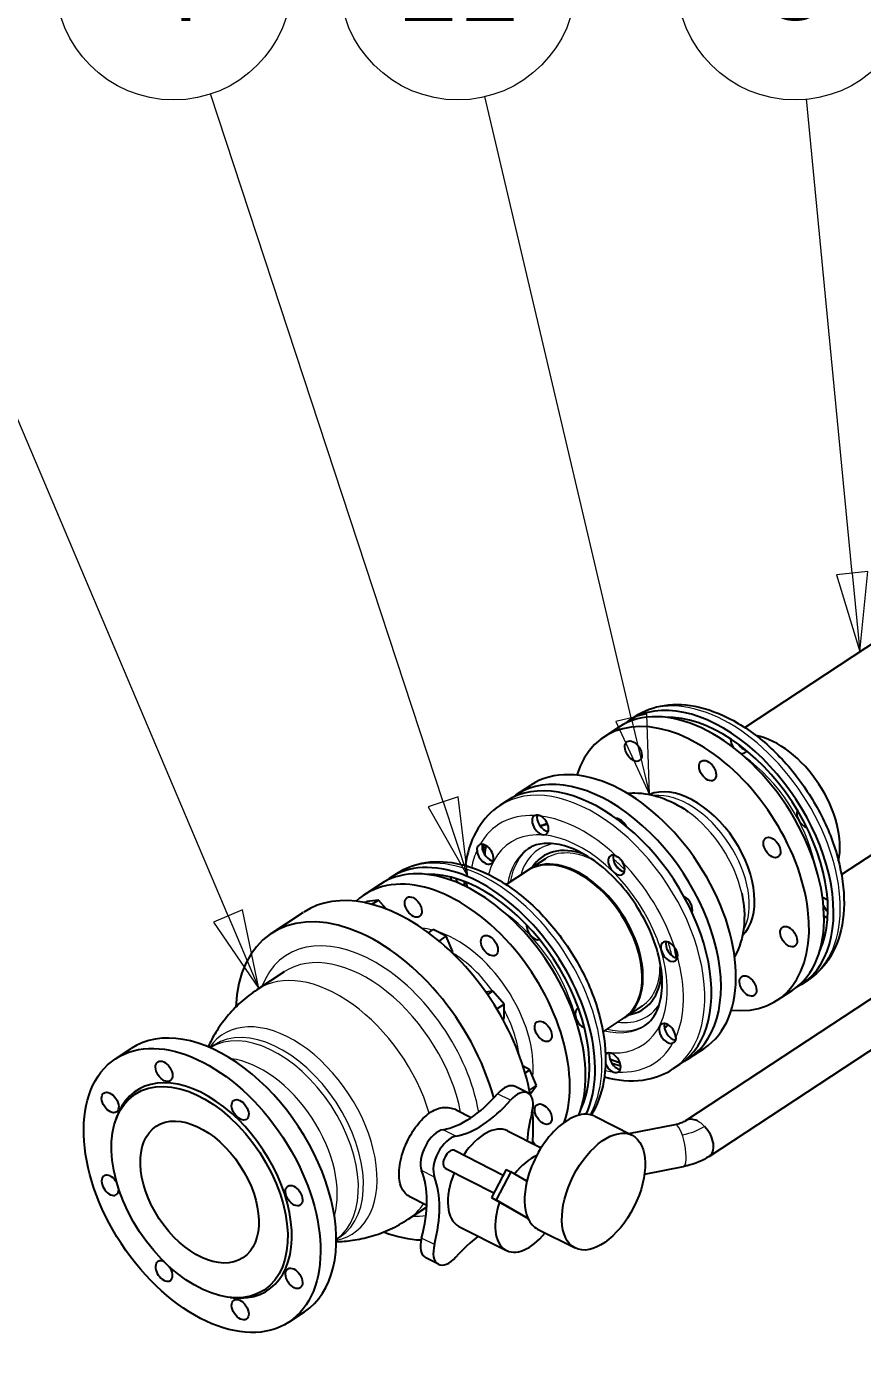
# Model space of a CAD drawing. Header units: millimetres. Extents: x 0 to 10500, y -39653 to 7425.
# Drawn here: x 950 to 1612, y 448 to 1515 of the extents above; entities that cross this region are included whole.
import ezdxf

# ---------------------------------------------------------------- set-up
doc = ezdxf.new("R2010")
doc.units = ezdxf.units.MM
doc.header["$LTSCALE"] = 25
for name, color, linetype, lineweight in [('Dimension', 7, 'Continuous', 18), ('Symbol', 7, 'Continuous', 18), ('Visible', 7, 'Continuous', 25), ('Visible Narrow', 7, 'Continuous', 18)]:
    doc.layers.add(name, color=color, linetype=linetype, lineweight=lineweight)
doc.styles.add('Note Text', font='arial.ttf')
doc.styles.add('Title', font='arial.ttf')
doc.dimstyles.new('Default - Method 2b', dxfattribs={"dimscale": 25, "dimtxt": 3, "dimasz": 2.5, "dimexe": 3, "dimexo": 0.5, "dimgap": 0.7, "dimtad": 0, "dimtoh": 1, "dimdec": 1, "dimrnd": 1e-08, "dimtxsty": 'Title', "dimcen": 0.09, "dimdle": 10, "dimclrd": 256, "dimclre": 256, "dimclrt": 7, "dimadec": 0, "dimazin": 2, "dimtfac": 0.833333, "dimtdec": 1, "dimtmove": 0, "dimatfit": 3, "dimfxl": 1, "dimtolj": 1, "dimlwd": -1, "dimlwe": -1, "dimarcsym": 0})

# ---------------------------------------------------------------- blocks, each defined once
blk = doc.blocks.new('Balloon1')
at = {"layer": 'Symbol'}
for p, q in [((44.371, 32.387), (33.259, 58.576)), ((44.831, 32.582), (43.911, 32.192)), ((45.348, 30.086), (44.831, 32.582)), ((43.911, 32.192), (45.348, 30.086)), ((44.371, 32.387), (45.348, 30.086))]:
    blk.add_line(p, q, dxfattribs=at)
at = {"layer": 'Symbol', "flags": 128}
blk.add_lwpolyline([(43.911, 32.192), (45.348, 30.086), (44.831, 32.582), (43.911, 32.192)], dxfattribs=at)
at = {"layer": 'Symbol'}
blk.add_circle((31.799, 62.017), 3.75, dxfattribs=at)
blk.add_solid([(43.911, 32.192), (45.348, 30.086), (44.831, 32.582), (43.911, 32.192)], dxfattribs=at)
at = {"layer": 'Symbol', "insert": (31.799, 62.017), "char_height": 2.5, "attachment_point": 5, "style": 'Note Text'}
blk.add_mtext('2', dxfattribs=at)
blk = doc.blocks.new('Balloon2')
at = {"layer": 'Symbol'}
for p, q in [((51.197, 36.008), (43.812, 58.463)), ((51.672, 36.164), (50.722, 35.851)), ((50.722, 35.851), (51.978, 33.633)), ((51.197, 36.008), (51.978, 33.633)), ((51.978, 33.633), (51.672, 36.164))]:
    blk.add_line(p, q, dxfattribs=at)
at = {"layer": 'Symbol', "flags": 128}
blk.add_lwpolyline([(50.722, 35.851), (51.978, 33.633), (51.672, 36.164), (50.722, 35.851)], dxfattribs=at)
at = {"layer": 'Symbol'}
blk.add_circle((42.643, 62.017), 3.75, dxfattribs=at)
blk.add_solid([(50.722, 35.851), (51.978, 33.633), (51.672, 36.164), (50.722, 35.851)], dxfattribs=at)
at = {"layer": 'Symbol', "insert": (42.643, 62.017), "char_height": 2.5, "attachment_point": 5, "style": 'Note Text'}
blk.add_mtext('4', dxfattribs=at)
blk = doc.blocks.new('Balloon3')
at = {"layer": 'Symbol'}
for p, q in [((57.169, 38.673), (52.52, 58.379)), ((57.656, 38.788), (56.682, 38.558)), ((56.682, 38.558), (57.743, 36.24)), ((57.169, 38.673), (57.743, 36.24)), ((57.743, 36.24), (57.656, 38.788))]:
    blk.add_line(p, q, dxfattribs=at)
at = {"layer": 'Symbol', "flags": 128}
blk.add_lwpolyline([(56.682, 38.558), (57.743, 36.24), (57.656, 38.788), (56.682, 38.558)], dxfattribs=at)
at = {"layer": 'Symbol'}
blk.add_circle((51.662, 62.017), 3.75, dxfattribs=at)
blk.add_solid([(56.682, 38.558), (57.743, 36.24), (57.656, 38.788), (56.682, 38.558)], dxfattribs=at)
at = {"layer": 'Symbol', "insert": (51.662, 62.017), "char_height": 2.5, "attachment_point": 5, "style": 'Note Text'}
blk.add_mtext('11', dxfattribs=at)
blk = doc.blocks.new('Balloon4')
at = {"layer": 'Symbol'}
for p, q in [((64.18, 43.258), (62.727, 58.298)), ((64.678, 43.306), (63.683, 43.209)), ((63.683, 43.209), (64.421, 40.769)), ((64.18, 43.258), (64.421, 40.769)), ((64.421, 40.769), (64.678, 43.306))]:
    blk.add_line(p, q, dxfattribs=at)
at = {"layer": 'Symbol', "flags": 128}
blk.add_lwpolyline([(63.683, 43.209), (64.421, 40.769), (64.678, 43.306), (63.683, 43.209)], dxfattribs=at)
at = {"layer": 'Symbol'}
blk.add_circle((62.368, 62.017), 3.75, dxfattribs=at)
blk.add_solid([(63.683, 43.209), (64.421, 40.769), (64.678, 43.306), (63.683, 43.209)], dxfattribs=at)
at = {"layer": 'Symbol', "insert": (62.368, 62.038), "char_height": 2.5, "attachment_point": 5, "style": 'Note Text'}
blk.add_mtext('3', dxfattribs=at)
blk = doc.blocks.new('*D48')
at = {"layer": 'Defpoints', "color": 0, "transparency": 16777216}
for p in [(2977, 5476.9), (1038.6, 4941), (6873, 4755.4), (3961.9, -39652.7)]:
    blk.add_point(p, dxfattribs=at)
at = {"layer": 'Dimension', "transparency": 16777216}
for p, q in [((1037.8, 4953.5), (1004.2, 5465.8)), ((6873.8, 4767.9), (6919.6, 5465.8))]:
    blk.add_line(p, q, dxfattribs=at)
blk.add_arc((3961.9, -39652.7), 45140.3, 86.32872, 93.6713, dxfattribs=at)
for points in [[(1072.1, 5384.6), (1070.8, 5405.4), (1009.1, 5391)], [(6853, 5405.4), (6851.6, 5384.6), (6914.7, 5391)]]:
    blk.add_solid(points, dxfattribs=at)
at = {"layer": 'Dimension', "color": 7, "transparency": 16777216, "insert": (3945.5, 5505.2), "char_height": 75, "attachment_point": 7, "style": 'Title'}
blk.add_mtext('\\A1;8°', dxfattribs=at)

msp = doc.modelspace()

# ---------------------------------------------------------------- linework, layer by layer
at = {"layer": 'Visible'}
for p, q in [((1519.18, 959.1), (1667.35, 1056.64)), ((1427.02, 964.45), (1432.3, 967.92)), ((1407.57, 951.65), (1419.44, 959.46)), ((1337.68, 905.63), (1349.55, 913.45)), ((1330.1, 900.64), (1324.82, 897.17)), ((1472.44, 647.45), (1859.39, 902.19)), ((1491.05, 618.99), (1878.08, 873.8)), ((1361.08, 855.01), (1346.91, 845.68)), ((1596, 842.41), (1628.72, 863.96)), ((1237.79, 839.87), (1243.07, 843.34)), ((1329.95, 834.52), (1347.57, 846.11)), ((1230.21, 834.88), (1217.68, 826.63)), ((1228.47, 822.3), (1219.44, 821.21)), ((1223.31, 818.91), (1228.47, 822.3)), ((1234.76, 815.17), (1228.47, 822.3)), ((1143.5, 795.75), (1169.21, 812.68)), ((1217.88, 820.18), (1219.44, 821.21)), ((1268.23, 796.37), (1271.91, 798.79)), ((1282.32, 793.52), (1271.91, 798.79)), ((1276.63, 789.77), (1282.32, 793.52)), ((1287.53, 781.08), (1282.32, 793.52)), ((1286.83, 780.62), (1287.53, 781.08)), ((1287.05, 780.41), (1287.53, 781.08)), ((1132.36, 751.3), (1153.95, 765.52)), ((1564.49, 755.64), (1569.77, 759.11)), ((1319.25, 749.92), (1313.72, 749.26)), ((1315.14, 747.22), (1319.25, 749.92)), ((1328.27, 739.7), (1319.25, 749.92)), ((1545.04, 742.84), (1556.91, 750.65)), ((1322.48, 735.89), (1328.27, 739.7)), ((1328.27, 728.38), (1328.27, 739.7)), ((1437.9, 738.33), (1423.73, 729)), ((1327.22, 727.69), (1328.27, 728.38)), ((1406.77, 717.83), (1424.39, 729.43)), ((1456.13, 721.41), (1455.44, 720.96)), ((1019.88, 696.41), (1032.41, 704.65)), ((1095.04, 705.18), (1098.2, 707.27)), ((1475.15, 696.82), (1487.02, 704.64)), ((1348.78, 687.7), (1343.39, 690.43)), ((1344.98, 685.2), (1348.78, 687.7)), ((1353.99, 675.27), (1348.78, 687.7)), ((1467.57, 691.83), (1462.29, 688.36)), ((1347.1, 669.29), (1336.95, 674.43)), ((1348.36, 671.56), (1353.99, 675.27)), ((1348.98, 668.38), (1353.99, 675.27)), ((1290.35, 655.86), (1302.23, 649.85)), ((1400.14, 650.81), (1429.83, 635.78)), ((1019.53, 646.01), (1020.26, 648.34)), ((1427.21, 637.1), (1464, 644.32)), ((1330.85, 639.28), (1357.64, 625.72)), ((1352.59, 628.8), (1350.87, 630.74)), ((1288.86, 623.82), (1327.53, 604.24)), ((1352.14, 628.5), (1352.59, 628.8)), ((1352.59, 628.27), (1352.59, 628.8)), ((1352.59, 618.98), (1352.59, 618.98)), ((1356.4, 626.34), (1358.29, 626.74)), ((1281.63, 609.54), (1320.07, 590.08)), ((1329.86, 608.65), (1318.2, 586.54)), ((1329.86, 608.65), (1333.61, 606.75)), ((1439.67, 604.9), (1470.54, 610.95)), ((1333.61, 606.75), (1321.96, 584.64)), ((1346.38, 599.34), (1333.61, 606.75)), ((1252.88, 587.41), (1266.83, 580.35)), ((1252.23, 569.22), (1266.76, 578.78)), ((1318.2, 586.54), (1347.3, 569.66)), ((1318.2, 586.54), (1321.96, 584.64)), ((1321.96, 584.64), (1347.13, 570.04)), ((1195.12, 553.17), (1198.28, 555.25)), ((1292.46, 563.45), (1330.05, 544.41)), ((1354.87, 561.42), (1384.57, 546.38)), ((1276.21, 533.43), (1266.06, 538.57)), ((1110.92, 507.2), (1113.35, 506.94)), ((1157.35, 487.6), (1169.88, 495.84))]:
    msp.add_line(p, q, dxfattribs=at)
for centre, major_axis, ratio, start_param, end_param in [((1488.17, 855.05), (-68.74, 104.4), 0.6138806, 3.1415927, 6.2831853), ((1476.31, 847.24), (-68.74, 104.4), 0.6138806, 2.6718661, 6.7529118), ((1495.76, 860.05), (-68.74, 104.4), 0.6138806, 3.082406, 6.342372), ((1495.76, 860.05), (-65.44, 99.39), 0.6138806, 3.5032527, 5.9215252), ((1514.58, 946.36), (-4.81, 7.31), 0.6138806, 0.6944883, 1.6313203), ((1542.24, 890.65), (-38.41, 58.34), 0.6138806, 3.6904276, 5.7343504), ((1542.24, 890.65), (38.41, -58.34), 0.6138806, 0.5488349, 2.5927578), ((1518.54, 948.96), (4.81, -7.31), 0.6138806, 4.7449909, 5.6976787), ((1514.58, 946.36), (4.81, -7.31), 0.6138806, 5.6179015, 6.6692406), ((1418.28, 809.04), (-68.74, 104.4), 0.6138806, 3.1415927, 6.2831853), ((1406.42, 801.23), (-68.74, 104.4), 0.6138806, 3.0824059, 6.3423719), ((1398.83, 796.24), (68.74, -104.4), 0.6138806, 0, 3.1415927), ((1476.31, 847.24), (-37.12, 56.38), 0.6138806, 3.2633155, 6.1614625), ((1356.98, 881.95), (4.81, -7.31), 0.6138806, 3.1265393, 8.5424763), ((1360.93, 884.55), (4.81, -7.31), 0.6138806, 3.5962587, 5.8266003), ((1419.87, 878.89), (4.95, -7.52), 0.6138806, 1.4431624, 2.7190591), ((1567.18, 887.43), (-4.81, 7.31), 0.6138806, 0.349429, 2.5243142), ((1404.44, 799.93), (-51.69, 78.51), 0.6138806, 6.0974352, 6.1988947), ((1402.79, 798.84), (-51.69, 78.51), 0.6138806, 6.0645634, 6.1640619), ((1313.36, 858.62), (-4.81, 7.31), 0.6138806, 0.7703448, 6.1862818), ((1317.32, 861.22), (4.81, -7.31), 0.6138806, 3.9119375, 5.8266003), ((1398.83, 796.24), (65.44, -99.39), 0.6138806, 3.6188613, 3.6783767), ((1406.42, 801.23), (-68.74, 104.4), 0.6138806, 0.5790774, 0.65588), ((1398.83, 796.24), (-39.87, 60.55), 0.6138806, 5.5946417, 6.5543922), ((1298.94, 730.47), (-68.74, 104.4), 0.6138806, 3.5537029, 6.2831853), ((1306.53, 735.46), (-68.74, 104.4), 0.6138806, 3.4992712, 6.342372), ((1385.32, 787.34), (38.41, -58.34), 0.6138806, 0, 3.1415926), ((1385.98, 787.77), (38.41, -58.34), 0.6138806, 0, 3.1415927), ((1417.39, 849.98), (4.81, -7.31), 0.6138806, 2.3411412, 7.7570782), ((1421.34, 852.59), (4.81, -7.31), 0.6138806, 3.5981776, 5.8266003), ((1286.42, 722.23), (-68.74, 104.4), 0.6138806, 3.5845331, 6.394478), ((1306.53, 735.46), (-65.44, 99.39), 0.6138806, 3.5032527, 5.9215252), ((1292.52, 835.24), (-4.81, 7.31), 0.6138806, 0.4762731, 0.8111378), ((1296.48, 837.85), (4.81, -7.31), 0.6138806, 4.1438059, 4.5554999), ((1292.52, 835.24), (4.81, -7.31), 0.6138806, 0.8270061, 1.3499685), ((1246.2, 695.75), (-76.98, 116.93), 0.6138806, 4.1035493, 6.2831853), ((1470.94, 817.96), (4.95, -7.52), 0.6138806, 0.4452256, 2.3345759), ((1583.35, 816.03), (4.81, -7.31), 0.6138806, 2.0706582, 2.6831832), ((1220.48, 678.82), (-76.98, 116.93), 0.6138806, 4.2210012, 6.9865141), ((1587.3, 818.63), (4.81, -7.31), 0.6138806, 4.4443813, 5.1393335), ((1352.67, 798.63), (4.81, -7.31), 0.6138806, 3.807885, 6.0678745), ((1583.35, 816.03), (-4.81, 7.31), 0.6138806, 2.136086, 2.5787362), ((1459.2, 781.45), (4.81, -7.31), 0.6138806, 1.555743, 6.97168), ((1463.16, 784.05), (4.81, -7.31), 0.6138806, 3.5981776, 5.8266003), ((1398.83, 796.24), (39.87, -60.55), 0.6138806, 6.0119784, 6.9717289), ((1391.2, 728.58), (-4.81, 7.31), 0.6138806, 6.0951153, 8.7181875), ((1101.14, 600.25), (68.74, -104.4), 0.6138806, 0, 3.1415927), ((1457.93, 716.49), (4.81, -7.31), 0.6138806, 0.7703448, 6.1862818), ((1461.89, 719.09), (4.81, -7.31), 0.6138806, 3.5981776, 5.8282421), ((1402.79, 798.84), (51.69, -78.51), 0.6138806, 0.0199913, 0.0862815), ((1404.44, 799.93), (51.69, -78.51), 0.6138806, 0, 0.053757), ((1414.32, 693.16), (-4.81, 7.31), 0.6138806, 3.1265393, 6.4870732), ((1418.27, 695.76), (4.81, -7.31), 0.6138806, 3.5981776, 5.4008837), ((1406.42, 801.23), (-68.74, 104.4), 0.6138806, 2.3815723, 2.4688467), ((1088.62, 592), (-52.09, 79.12), 0.6138806, 2.6759694, 6.7488085), ((1414.32, 693.16), (-4.81, 7.31), 0.6138806, 1.2980204, 2.259291), ((1398.83, 796.24), (65.44, -99.39), 0.6138806, 5.6302104, 5.7111656), ((1327.91, 656.59), (9.03, 17.84), 0.5383468, 0, 1.1273987), ((1301.51, 722.85), (-40.65, -80.29), 0.5383468, 0.3820848, 1.1273987), ((1311.66, 717.71), (-40.65, -80.29), 0.5383468, 0.3820848, 1.1273987), ((1338.06, 651.45), (9.03, 17.84), 0.5383468, 5.0944738, 7.410584), ((1385.54, 666.12), (4.81, -7.31), 0.6138806, 0.8717933, 1.1775398), ((1377.5, 606.12), (22.63, 44.7), 0.5383468, 0, 1.9836822), ((1405.61, 663.22), (-40.65, -80.29), 0.5383468, 5.0944738, 5.3716341), ((1246.2, 695.75), (76.98, -116.93), 0.6138806, 0.6311628, 0.8626295), ((1389.49, 668.72), (4.81, -7.31), 0.6138806, 5.6189364, 5.7117742), ((1275.1, 621.82), (9.03, 17.84), 0.5383468, 0.3820848, 2.698195), ((1311.66, 601.36), (19.2, 37.92), 0.5383468, 0, 1.3396594), ((1481.7, 633.19), (-9.35, 14.2), 0.6138806, 5.463026, 6.2622129), ((1481.7, 633.19), (9.35, -14.2), 0.6138806, 6.26507, 8.1423287), ((1285.25, 616.68), (9.03, 17.84), 0.5383468, 0.3820848, 2.698195), ((1285.25, 616.68), (-3.61, -7.14), 0.5383468, 3.1415927, 6.2831853), ((1349.25, 582.33), (-19.2, -37.92), 0.5383468, 3.7191072, 4.3636501), ((1246.2, 695.75), (76.98, -116.93), 0.6138806, 0.5064315, 0.5064347), ((1467.27, 627.63), (3.27, -16.68), 0.2624628, 0, 0.0003129), ((1015.68, 596.12), (4.95, -7.52), 0.6138806, 1.4466601, 7.0913045), ((1207.55, 544.65), (-40.65, -80.29), 0.5383468, 1.9528811, 2.698195), ((1217.7, 539.51), (40.65, 80.29), 0.5383468, 5.0944738, 5.8397876), ((1311.66, 601.36), (-19.2, -37.92), 0.5383468, 4.8603141, 6.2831853), ((1311.66, 601.36), (-19.2, -37.92), 0.5383468, 1.9714121, 1.9714185), ((1377.5, 606.12), (22.63, 44.7), 0.5383468, 1.9836822, 2.7295343), ((1349.25, 582.33), (-19.2, -37.92), 0.5383468, 4.9667084, 7.4650508), ((1311.66, 601.36), (-19.2, -37.92), 0.5383468, 1.1701742, 1.1701764), ((1246.2, 695.75), (76.98, -116.93), 0.6138806, 0.0042111, 0.0042128), ((1377.5, 606.12), (-22.63, -44.7), 0.5383468, 5.8711269, 6.2831853), ((1220.48, 678.82), (-76.98, 116.93), 0.6138806, 2.4382639, 2.7314178), ((1311.66, 485.01), (-40.65, -80.29), 0.5383468, 3.9630505, 4.2689913), ((1275.1, 556.42), (-9.03, -17.84), 0.5383468, 5.0944738, 6.2831853), ((1285.25, 551.28), (-9.03, -17.84), 0.5383468, 5.0944738, 7.410584), ((1058.41, 528.09), (4.95, -7.52), 0.6138806, 2.2941346, 7.8727988)]:
    msp.add_ellipse(centre, major_axis=major_axis, ratio=ratio, start_param=start_param, end_param=end_param, dxfattribs=at)
for centre, major_axis, ratio in [((1430.82, 940.34), (-4.95, 7.52), 0.6138806), ((1489.76, 924.9), (-4.95, 7.52), 0.6138806), ((1540.83, 863.97), (4.95, -7.52), 0.6138806), ((1256.21, 816.73), (4.95, -7.52), 0.6138806), ((1554.09, 793.24), (4.95, -7.52), 0.6138806), ((1316.63, 786.14), (4.95, -7.52), 0.6138806), ((1521.8, 754.14), (4.95, -7.52), 0.6138806), ((1359.35, 718.11), (-4.95, 7.52), 0.6138806), ((1088.62, 592), (68.74, -104.4), 0.6138806), ((1058.41, 686.5), (-4.95, 7.52), 0.6138806), ((1086.64, 590.7), (-51.14, 77.68), 0.6138806), ((1015.68, 661.74), (-4.95, 7.52), 0.6138806), ((1118.83, 655.91), (4.95, -7.52), 0.6138806), ((1359.35, 652.49), (-4.95, 7.52), 0.6138806), ((1086.64, 590.7), (34.37, -52.2), 0.6138806), ((1407.2, 591.08), (22.63, 44.7), 0.5383468), ((1161.55, 587.88), (4.95, -7.52), 0.6138806), ((1161.55, 522.27), (4.95, -7.52), 0.6138806), ((1118.83, 497.5), (4.95, -7.52), 0.6138806)]:
    msp.add_ellipse(centre, major_axis=major_axis, ratio=ratio, dxfattribs=at)
for points, knots in [([(1432.3, 967.92), (1439.18, 972.46), (1447.1, 975.39), (1464.35, 977.93), (1473.73, 977.36), (1493.5, 972.72), (1503.91, 968.33), (1524.38, 956.17), (1534.43, 948.3), (1552.99, 930.01), (1561.51, 919.6), (1576.23, 897.3), (1582.43, 885.41), (1591.94, 861.22), (1595.24, 848.91), (1598.47, 825), (1598.39, 813.38), (1594.56, 792.23), (1590.87, 782.63), (1581.14, 768.38), (1575.87, 763.13), (1569.77, 759.11)], [5.7336659, 5.7336659, 5.7336659, 5.7336659, 6.0119234, 6.0119234, 6.3089174, 6.3089174, 6.6346689, 6.6346689, 6.9692387, 6.9692387, 7.3027197, 7.3027197, 7.6352496, 7.6352496, 7.9687082, 7.9687082, 8.3032945, 8.3032945, 8.6288385, 8.6288385, 8.8752586, 8.8752586, 8.8752586, 8.8752586]), ([(1425.87, 906.93), (1427.95, 907.13), (1430.01, 907.21), (1439.11, 907.11), (1445.8, 905.82), (1459.85, 901.16), (1466.98, 897.37), (1473.79, 892.59), (1474.09, 892.38), (1474.38, 892.17)], [2.07173748, 2.07173748, 2.07173748, 2.07173748, 2.14916573, 2.14916573, 2.41766302, 2.41766302, 2.75544948, 2.75544948, 2.77065311, 2.77065311, 2.77065311, 2.77065311]), ([(1324.82, 897.17), (1317.94, 892.63), (1312.12, 886.52), (1302.96, 871.68), (1299.78, 862.83), (1297.87, 852.09), (1297.68, 850.87), (1297.51, 849.65)], [4.76836739, 4.76836739, 4.76836739, 4.76836739, 5.04662486, 5.04662486, 5.34361885, 5.34361885, 5.38124968, 5.38124968, 5.38124968, 5.38124968]), ([(1352.23, 889.3), (1352.24, 889.31), (1352.26, 889.31), (1352.78, 889.63), (1353.38, 889.81), (1354.66, 889.86), (1355.33, 889.75), (1356.46, 889.35), (1356.92, 889.14), (1357.38, 888.87)], [-2.35538518, -2.35538518, -2.35538518, -2.35538518, -2.34888191, -2.34888191, -2.04388778, -2.04388778, -1.75433311, -1.75433311, -1.56067003, -1.56067003, -1.56067003, -1.56067003]), ([(1306.79, 861.81), (1306.79, 861.82), (1306.79, 861.84), (1306.78, 862.66), (1306.9, 863.4), (1307.35, 864.64), (1307.67, 865.15), (1308.35, 865.81), (1308.66, 866.02), (1309.01, 866.18)], [-2.3553859, -2.3553859, -2.3553859, -2.3553859, -2.34903119, -2.34903119, -2.04397145, -2.04397145, -1.75435964, -1.75435964, -1.56067004, -1.56067004, -1.56067004, -1.56067004]), ([(1311.04, 866.48), (1310.95, 866.2), (1310.88, 865.9), (1310.77, 865.21), (1310.74, 864.82), (1310.74, 864.41)], [-0.44119817, -0.44119817, -0.44119817, -0.44119817, -0.31767984, -0.31767984, -0.17010399, -0.17010399, -0.17010399, -0.17010399]), ([(1439.75, 722.6), (1444.42, 725.68), (1448.19, 730.41), (1452.59, 742.41), (1453.7, 748.71), (1453.77, 762.52), (1452.87, 769.92), (1449.11, 785.34), (1446.24, 793.36), (1438.77, 809.17), (1434.14, 816.95), (1423.6, 831.42), (1417.68, 838.1), (1405.28, 849.59), (1398.8, 854.42), (1386.06, 861.8), (1379.82, 864.37), (1368.23, 867.26), (1362.92, 867.56), (1354.11, 866.35), (1350.49, 864.98), (1347.37, 862.92)], [1.6267747, 1.6267747, 1.6267747, 1.6267747, 2.0527575, 2.0527575, 2.3714454, 2.3714454, 2.6707166, 2.6707166, 2.9713313, 2.9713313, 3.2746482, 3.2746482, 3.5785853, 3.5785853, 3.8806843, 3.8806843, 4.1799065, 4.1799065, 4.4834231, 4.4834231, 4.7683674, 4.7683674, 4.7683674, 4.7683674]), ([(1243.07, 843.34), (1249.95, 847.88), (1257.87, 850.8), (1275.12, 853.35), (1284.5, 852.78), (1304.27, 848.14), (1314.68, 843.75), (1335.15, 831.59), (1345.2, 823.72), (1363.76, 805.43), (1372.28, 795.02), (1387, 772.72), (1393.2, 760.83), (1402.71, 736.63), (1406.01, 724.33), (1409.24, 700.42), (1409.16, 688.8), (1405.47, 668.47), (1402.21, 659.56), (1397.37, 651.88)], [6.1543213, 6.1543213, 6.1543213, 6.1543213, 6.4325787, 6.4325787, 6.7295727, 6.7295727, 7.0553242, 7.0553242, 7.389894, 7.389894, 7.723375, 7.723375, 8.0559049, 8.0559049, 8.3893635, 8.3893635, 8.7239498, 8.7239498, 9.0239374, 9.0239374, 9.0239374, 9.0239374]), ([(1417.25, 857.19), (1417.27, 857.19), (1417.28, 857.18), (1418.03, 856.81), (1418.77, 856.33), (1420.13, 855.16), (1420.75, 854.49), (1421.67, 853.27), (1422.01, 852.75), (1422.32, 852.22)], [-2.3553859, -2.3553859, -2.3553859, -2.3553859, -2.34903119, -2.34903119, -2.04397145, -2.04397145, -1.75435964, -1.75435964, -1.56067004, -1.56067004, -1.56067004, -1.56067004]), ([(1516.82, 827.71), (1518.77, 818.86), (1519.51, 809.67), (1517.47, 792.61), (1515.27, 784.75), (1511.2, 777.32)], [3.88545714, 3.88545714, 3.88545714, 3.88545714, 4.27009425, 4.27009425, 4.58437277, 4.58437277, 4.58437277, 4.58437277]), ([(1463.76, 784.29), (1463.77, 784.27), (1463.78, 784.26), (1464.32, 783.42), (1464.76, 782.56), (1465.41, 780.86), (1465.62, 780.02), (1465.78, 778.69), (1465.8, 778.17), (1465.77, 777.68)], [-2.35538518, -2.35538518, -2.35538518, -2.35538518, -2.34888191, -2.34888191, -2.04388778, -2.04388778, -1.75433311, -1.75433311, -1.56067003, -1.56067003, -1.56067003, -1.56067003]), ([(1132.36, 751.3), (1127.75, 748.27), (1123.38, 744.88), (1115.3, 737.59), (1111.6, 733.69), (1104.97, 725.63), (1102.03, 721.47), (1097.15, 713.49), (1095.13, 709.66), (1093.4, 705.88)], [3.96193541, 3.96193541, 3.96193541, 3.96193541, 4.05569307, 4.05569307, 4.14945073, 4.14945073, 4.24320839, 4.24320839, 4.32871025, 4.32871025, 4.32871025, 4.32871025]), ([(1464.51, 713.3), (1464.51, 713.01), (1464.5, 712.73), (1464.4, 711.57), (1464.15, 710.8), (1463.37, 709.62), (1462.87, 709.19), (1462.29, 708.93)], [-3.61969905, -3.61969905, -3.61969905, -3.61969905, -3.48259137, -3.48259137, -3.04174028, -3.04174028, -2.64266854, -2.64266854, -2.64266854, -2.64266854]), ([(1407.85, 682.05), (1409.15, 681.69), (1410.45, 681.36), (1422.07, 678.68), (1432.35, 678.26), (1449.29, 681.58), (1456.19, 684.34), (1462.29, 688.36)], [7.29707776, 7.29707776, 7.29707776, 7.29707776, 7.33799597, 7.33799597, 7.66353995, 7.66353995, 7.90996004, 7.90996004, 7.90996004, 7.90996004]), ([(1419.06, 685.81), (1419.05, 685.8), (1419.04, 685.79), (1418.52, 685.48), (1417.93, 685.31), (1416.67, 685.27), (1416, 685.37), (1414.84, 685.76), (1414.37, 685.97), (1413.91, 686.24)], [-2.35538518, -2.35538518, -2.35538518, -2.35538518, -2.34888191, -2.34888191, -2.04388778, -2.04388778, -1.75433311, -1.75433311, -1.56067003, -1.56067003, -1.56067003, -1.56067003]), ([(1417.87, 688.84), (1418.12, 688.7), (1418.37, 688.57), (1418.98, 688.3), (1419.33, 688.19), (1419.86, 688.05), (1420.04, 688.01), (1420.31, 687.96), (1420.4, 687.95), (1420.53, 687.93), (1420.58, 687.93), (1420.62, 687.92)], [-0.9276785, -0.9276785, -0.9276785, -0.9276785, -0.82505173, -0.82505173, -0.68940699, -0.68940699, -0.61368693, -0.61368693, -0.57712276, -0.57712276, -0.5586569, -0.5586569, -0.5586569, -0.5586569]), ([(1252.88, 587.41), (1251.36, 588.18), (1250.02, 589.31), (1247.56, 592.5), (1246.55, 594.67), (1245.39, 599.09), (1245.09, 601.16), (1244.88, 605.46), (1244.96, 607.66), (1245.49, 612.65), (1246.01, 615.46), (1247.84, 622.45), (1249.38, 626.63), (1253.51, 635.31), (1256.18, 639.68), (1262.19, 647.47), (1265.48, 650.79), (1268.84, 653.31)], [-9.1307446, -9.1307446, -9.1307446, -9.1307446, -8.156645, -8.156645, -7.0115651, -7.0115651, -6.1677657, -6.1677657, -5.3788071, -5.3788071, -4.4478632, -4.4478632, -3.1044883, -3.1044883, -1.5648374, -1.5648374, 0, 0, 0, 0]), ([(1268.84, 653.31), (1269.27, 653.63), (1269.7, 653.94), (1271.77, 655.3), (1273.52, 656.18), (1277.14, 657.41), (1279, 657.78), (1282.69, 657.96), (1284.52, 657.79), (1287.7, 657.02), (1289.08, 656.51), (1290.35, 655.86)], [-12.0659152, -12.0659152, -12.0659152, -12.0659152, -11.8673754, -11.8673754, -11.125432, -11.125432, -10.3834887, -10.3834887, -9.6415453, -9.6415453, -9.0205215, -9.0205215, -9.0205215, -9.0205215]), ([(1464, 644.31), (1465.58, 644.63), (1467.06, 645.03), (1469.62, 645.96), (1470.73, 646.48), (1472, 647.18), (1472.27, 647.34), (1472.54, 647.51)], [0, 0, 0, 0, 0.5215617, 0.5215617, 1.0473993, 1.0473993, 1.2006792, 1.2006792, 1.2006792, 1.2006792]), ([(1490.89, 618.89), (1485.83, 615.76), (1479.83, 613.13), (1472.47, 611.35), (1471.51, 611.14), (1470.54, 610.95)], [0, 0, 0, 0, 2.0346764, 2.0346764, 2.3372545, 2.3372545, 2.3372545, 2.3372545]), ([(1195.12, 551.39), (1199.27, 551.48), (1203.58, 551.82), (1212.85, 553.15), (1217.83, 554.2), (1227.85, 557.11), (1232.9, 558.97), (1242.78, 563.51), (1247.63, 566.19), (1252.23, 569.22)], [0.45356792, 0.45356792, 0.45356792, 0.45356792, 0.53906978, 0.53906978, 0.63282744, 0.63282744, 0.7265851, 0.7265851, 0.82034276, 0.82034276, 0.82034276, 0.82034276])]:
    msp.add_open_spline(points, degree=3, knots=knots, dxfattribs=at)
for points in [[(1296.61, 837.05), (1296.6, 835.93), (1296.6, 834.81), (1296.62, 833.68)], [(1465.06, 776.25), (1464.67, 779.03), (1464.16, 781.83), (1463.53, 784.64)], [(1390.21, 658.73), (1390.1, 658.66), (1389.97, 658.59), (1389.85, 658.54)]]:
    msp.add_open_spline(points, degree=3, dxfattribs=at)
at = {"layer": 'Visible Narrow'}
for p, q in [((1333.26, 663.5), (1323.11, 668.64)), ((1290.05, 635.05), (1279.9, 640.19)), ((1272.97, 602.65), (1262.82, 607.79)), ((1272.97, 549.14), (1262.82, 554.28))]:
    msp.add_line(p, q, dxfattribs=at)
for centre, major_axis, ratio, start_param, end_param in [((1501.03, 863.52), (-68.74, 104.4), 0.6138806, 3.1415927, 6.2831853), ((1504.99, 866.12), (-62.14, 94.38), 0.6138806, 6.0176035, 6.040516), ((1504.99, 866.12), (52.79, -80.18), 0.6138806, 1.0106686, 2.1309241), ((1393.56, 792.76), (68.74, -104.4), 0.6138806, 0, 3.1415927), ((1472.02, 844.42), (-37.12, 56.38), 0.6138806, 3.4579822, 5.9667957), ((1385.65, 787.55), (-62.14, 94.38), 0.6138806, 5.8670482, 6.5873655), ((1385.65, 787.55), (-62.14, 94.38), 0.6138806, 5.0816501, 5.8019674), ((1463.85, 839.04), (40.11, -60.93), 0.6138806, 1.0133943, 2.1281983), ((1385.65, 787.55), (52.79, -80.18), 0.6138806, 5.7867422, 9.921221), ((1311.8, 738.94), (-68.74, 104.4), 0.6138806, 3.447105, 6.2831853), ((1398.83, 796.24), (-43.44, 65.98), 0.6138806, 6.0114443, 6.7692519), ((1385.65, 787.55), (-62.14, 94.38), 0.6138806, 0.3692611, 0.5491859), ((1393.56, 792.76), (-46.19, 70.16), 0.6138806, 0, 0.5889082), ((1395.54, 794.07), (-46.19, 70.16), 0.6138806, 0.0245093, 0.5889082), ((1399.49, 796.67), (-38.41, 58.34), 0.6138806, 5.4744605, 6.2831853), ((1395.54, 794.07), (-49.49, 75.17), 0.6138806, 5.0293786, 5.1734131), ((1393.56, 792.76), (-49.49, 75.17), 0.6138806, 5.0319009, 5.1184803), ((1385.65, 787.55), (-62.14, 94.38), 0.6138806, 4.2962519, 5.0165692), ((1315.76, 741.54), (-62.14, 94.38), 0.6138806, 6.0176035, 6.040516), ((1315.76, 741.54), (52.79, -80.18), 0.6138806, 1.0106686, 2.1309241), ((1220.48, 678.82), (-65.44, 99.39), 0.6138806, 4.0962371, 6.6960719), ((1286.42, 722.23), (-47.5, 72.16), 0.6138806, 5.6962297, 5.8258941), ((1286.42, 722.23), (-47.5, 72.16), 0.6138806, 3.7899879, 5.6564353), ((1213.89, 674.48), (-59.94, 91.04), 0.6138806, 4.1198678, 6.2831853), ((1281.92, 719.27), (43.15, -65.55), 0.6138806, 1.6298895, 2.2335029), ((1393.56, 792.76), (-49.49, 75.17), 0.6138806, 4.1945066, 4.2646747), ((1395.54, 794.07), (-49.49, 75.17), 0.6138806, 4.1307514, 4.2643033), ((1504.99, 866.12), (62.14, -94.38), 0.6138806, 0.2426694, 0.2655818), ((1399.49, 796.67), (38.41, -58.34), 0.6138806, 0, 0.8087248), ((1385.65, 787.55), (62.14, -94.38), 0.6138806, 0.3692611, 1.0895784), ((1192.3, 660.26), (-59.94, 91.04), 0.6138806, 4.257451, 6.2831853), ((1398.83, 796.24), (43.44, -65.98), 0.6138806, 5.7971188, 6.5549263), ((1156.52, 636.71), (51.9, -78.83), 0.6138806, 6.0379717, 9.6699916), ((1281.92, 719.27), (43.15, -65.55), 0.6138806, 0.9028002, 1.4178675), ((1144.26, 628.64), (-50.04, 76.01), 0.6138806, 3.1593755, 6.2654025), ((1148.24, 631.26), (-50.04, 76.01), 0.6138806, 3.1415927, 6.2831853), ((1393.56, 792.76), (46.19, -70.16), 0.6138806, 5.6942771, 6.2831853), ((1395.54, 794.07), (46.19, -70.16), 0.6138806, 5.6942771, 6.258676), ((1385.65, 787.55), (62.14, -94.38), 0.6138806, 5.8670482, 6.5873655), ((1132.79, 621.08), (46.17, -70.12), 0.6138806, 0.4779233, 2.6636693), ((1385.65, 787.55), (62.14, -94.38), 0.6138806, 5.7339994, 5.8019674), ((1467.27, 627.63), (3.27, -16.68), 0.2624628, 0.0003129, 3.1415927), ((1481.7, 633.19), (9.35, -14.2), 0.6138806, 1.8591434, 2.3214334), ((1192.3, 660.26), (59.94, -91.04), 0.6138806, 0, 0.2567146), ((1220.48, 678.82), (65.44, -99.39), 0.6138806, 5.8702987, 5.9992579)]:
    msp.add_ellipse(centre, major_axis=major_axis, ratio=ratio, start_param=start_param, end_param=end_param, dxfattribs=at)
msp.add_open_spline([(1487.4, 642.73), (1482.09, 639.46), (1476.42, 637.23), (1469.71, 635.91)], degree=3, dxfattribs=at)

# ---------------------------------------------------------------- block references
at = {"layer": 'Symbol', "xscale": 25, "yscale": 25, "zscale": 25}
for name in ['Balloon1', 'Balloon2', 'Balloon3', 'Balloon4']:
    msp.add_blockref(name, (0, 0), dxfattribs=at)

# ---------------------------------------------------------------- dimensions: what is measured, and where the dimension line sits
at = {"layer": 'Dimension'}
dim = msp.add_angular_dim_3p(base=(2976.99, 5476.92), center=(3961.89, -39652.65), p1=(6873.02, 4755.42), p2=(1038.57, 4941.03), dimstyle='Default - Method 2b', override={"dimgap": 0.7, "dimtad": 3, "dimtih": 1, "dimadec": 0, "dimtol": 0, "dimlim": 0, "dimtp": 0, "dimtm": 0, "dimtdec": 0}, dxfattribs=at)
dim.commit()
dim.dimension.update_dxf_attribs({"geometry": '*D48', "text_midpoint": (3989.94, 5487.66), "dimtype": 165})

doc.saveas('drawing.dxf')
